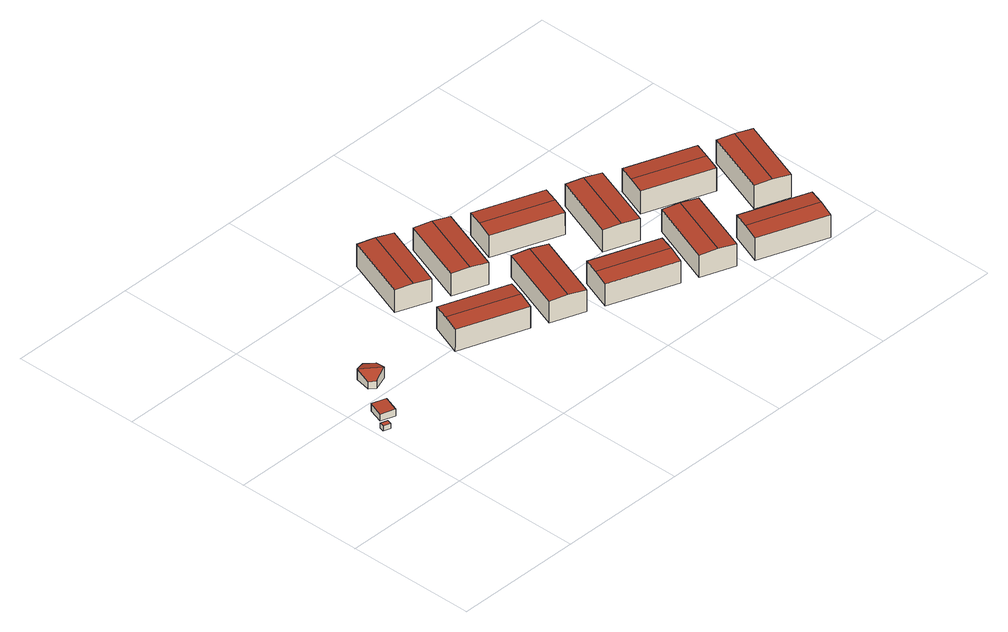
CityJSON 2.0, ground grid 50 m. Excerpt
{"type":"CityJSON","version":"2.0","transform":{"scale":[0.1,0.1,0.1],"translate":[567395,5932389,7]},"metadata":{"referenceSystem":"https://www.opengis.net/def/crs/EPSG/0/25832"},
"CityObjects":{
"building1":{"type":"Building","attributes":{"Grundfläche 2D":"5.774253","Grundhöhe NN":"9.114"},"geometry":[{"type":"Solid","lod":"3","boundaries":[[[[0,1,2,3]],[[4,5,3,2]],[[5,6,0,3]],[[6,7,1,0]],[[7,4,2,1]],[[7,6,5,4]]]],"semantics":{"surfaces":[{"type":"RoofSurface"},{"type":"WallSurface"},{"type":"GroundSurface"}],"values":[[0,1,1,1,1,2]]}}]},
"building2":{"type":"Building","attributes":{"Grundfläche 2D":"35.652596","Grundhöhe NN":"8.433"},"geometry":[{"type":"Solid","lod":"3","boundaries":[[[[8,9,10,11]],[[12,13,11,10]],[[13,14,8,11]],[[14,15,9,8]],[[15,12,10,9]],[[15,14,13,12]]]],"semantics":{"surfaces":[{"type":"RoofSurface"},{"type":"WallSurface"},{"type":"GroundSurface"}],"values":[[0,1,1,1,1,2]]}}]},
"building3":{"type":"Building","attributes":{"Grundfläche 2D":"58.322616","Grundhöhe NN":"8.584"},"geometry":[{"type":"Solid","lod":"3","boundaries":[[[[16,17,18,19]],[[20,16,19,21]],[[22,23,19,18]],[[23,24,21,19]],[[24,25,20,21]],[[25,26,16,20]],[[26,27,17,16]],[[27,22,18,17]],[[22,27,26,25,24,23]]]],"semantics":{"surfaces":[{"type":"RoofSurface"},{"type":"WallSurface"},{"type":"GroundSurface"}],"values":[[0,0,1,1,1,1,1,1,2]]}}]},
"building4":{"type":"Building","attributes":{"Grundfläche 2D":"378.476656","Grundhöhe NN":"8.300"},"geometry":[{"type":"Solid","lod":"3","boundaries":[[[[28,29,30,31]],[[32,28,31,33]],[[33,31,30,34,35]],[[32,33,35,36]],[[29,28,32,36,37]],[[30,29,37,34]],[[35,34,37,36]]]],"semantics":{"surfaces":[{"type":"RoofSurface"},{"type":"WallSurface"},{"type":"GroundSurface"}],"values":[[0,0,1,1,1,1,2]]}}]},
"building5":{"type":"Building","attributes":{"Grundfläche 2D":"378.476656","Grundhöhe NN":"7.951"},"geometry":[{"type":"Solid","lod":"3","boundaries":[[[[38,39,40,41]],[[42,38,41,43]],[[43,41,40,44,45]],[[42,43,45,46]],[[39,38,42,46,47]],[[40,39,47,44]],[[45,44,47,46]]]],"semantics":{"surfaces":[{"type":"RoofSurface"},{"type":"WallSurface"},{"type":"GroundSurface"}],"values":[[0,0,1,1,1,1,2]]}}]},
"building6":{"type":"Building","attributes":{"Grundfläche 2D":"378.476656","Grundhöhe NN":"7.890"},"geometry":[{"type":"Solid","lod":"3","boundaries":[[[[48,49,50,51]],[[52,48,51,53]],[[53,51,50,54,55]],[[52,53,55,56]],[[49,48,52,56,57]],[[50,49,57,54]],[[55,54,57,56]]]],"semantics":{"surfaces":[{"type":"RoofSurface"},{"type":"WallSurface"},{"type":"GroundSurface"}],"values":[[0,0,1,1,1,1,2]]}}]},
"building7":{"type":"Building","attributes":{"Grundfläche 2D":"378.476656","Grundhöhe NN":"8.069"},"geometry":[{"type":"Solid","lod":"3","boundaries":[[[[58,59,60,61]],[[62,58,61,63]],[[63,61,60,64,65]],[[62,63,65,66]],[[59,58,62,66,67]],[[60,59,67,64]],[[65,64,67,66]]]],"semantics":{"surfaces":[{"type":"RoofSurface"},{"type":"WallSurface"},{"type":"GroundSurface"}],"values":[[0,0,1,1,1,1,2]]}}]},
"building8":{"type":"Building","attributes":{"Grundfläche 2D":"378.450648","Grundhöhe NN":"8.141"},"geometry":[{"type":"Solid","lod":"3","boundaries":[[[[68,69,70,71]],[[72,68,71,73]],[[73,71,70,74,75]],[[72,73,75,76]],[[69,68,72,76,77]],[[70,69,77,74]],[[75,74,77,76]]]],"semantics":{"surfaces":[{"type":"RoofSurface"},{"type":"WallSurface"},{"type":"GroundSurface"}],"values":[[0,0,1,1,1,1,2]]}}]},
"building9":{"type":"Building","attributes":{"Grundfläche 2D":"378.466010","Grundhöhe NN":"7.742"},"geometry":[{"type":"Solid","lod":"3","boundaries":[[[[78,79,80,81]],[[82,78,81,83]],[[83,81,80,84,85]],[[82,83,85,86]],[[79,78,82,86,87]],[[80,79,87,84]],[[85,84,87,86]]]],"semantics":{"surfaces":[{"type":"RoofSurface"},{"type":"WallSurface"},{"type":"GroundSurface"}],"values":[[0,0,1,1,1,1,2]]}}]},
"building10":{"type":"Building","attributes":{"Grundfläche 2D":"378.486226","Grundhöhe NN":"7.654"},"geometry":[{"type":"Solid","lod":"3","boundaries":[[[[88,89,90,91]],[[92,88,91,93]],[[93,91,90,94,95]],[[92,93,95,96]],[[89,88,92,96,97]],[[90,89,97,94]],[[95,94,97,96]]]],"semantics":{"surfaces":[{"type":"RoofSurface"},{"type":"WallSurface"},{"type":"GroundSurface"}],"values":[[0,0,1,1,1,1,2]]}}]},
"building11":{"type":"Building","attributes":{"Grundfläche 2D":"378.460218","Grundhöhe NN":"8.007"},"geometry":[{"type":"Solid","lod":"3","boundaries":[[[[98,99,100,101]],[[102,98,101,103]],[[103,101,100,104,105]],[[102,103,105,106]],[[99,98,102,106,107]],[[100,99,107,104]],[[105,104,107,106]]]],"semantics":{"surfaces":[{"type":"RoofSurface"},{"type":"WallSurface"},{"type":"GroundSurface"}],"values":[[0,0,1,1,1,1,2]]}}]},
"building12":{"type":"Building","attributes":{"Grundfläche 2D":"378.450648","Grundhöhe NN":"7.859"},"geometry":[{"type":"Solid","lod":"3","boundaries":[[[[108,109,110,111]],[[112,108,111,113]],[[113,111,110,114,115]],[[112,113,115,116]],[[109,108,112,116,117]],[[110,109,117,114]],[[115,114,117,116]]]],"semantics":{"surfaces":[{"type":"RoofSurface"},{"type":"WallSurface"},{"type":"GroundSurface"}],"values":[[0,0,1,1,1,1,2]]}}]},
"building13":{"type":"Building","attributes":{"Grundfläche 2D":"378.487849","Grundhöhe NN":"7.419"},"geometry":[{"type":"Solid","lod":"3","boundaries":[[[[118,119,120,121]],[[122,118,121,123]],[[123,121,120,124,125]],[[122,123,125,126]],[[119,118,122,126,127]],[[120,119,127,124]],[[125,124,127,126]]]],"semantics":{"surfaces":[{"type":"RoofSurface"},{"type":"WallSurface"},{"type":"GroundSurface"}],"values":[[0,0,1,1,1,1,2]]}}]},
"building14":{"type":"Building","attributes":{"Grundfläche 2D":"378.466010","Grundhöhe NN":"7.190"},"geometry":[{"type":"Solid","lod":"3","boundaries":[[[[128,129,130,131]],[[132,128,131,133]],[[133,131,130,134,135]],[[132,133,135,136]],[[129,128,132,136,137]],[[130,129,137,134]],[[135,134,137,136]]]],"semantics":{"surfaces":[{"type":"RoofSurface"},{"type":"WallSurface"},{"type":"GroundSurface"}],"values":[[0,0,1,1,1,1,2]]}}]}
},
"vertices":[
[37,340,41],[43,359,41],[15,368,41],[9,349,41],[15,368,21],[9,349,21],[37,340,21],[43,359,21],
[103,381,42],[123,440,45],[69,458,45],[49,398,42],[69,458,14],[49,398,14],[103,381,14],[123,440,14],
[226,546,61],[235,590,50],[201,620,50],[158,605,61],[167,526,46],[146,544,46],[201,620,16],[158,605,16],[146,544,16],[167,526,16],[226,546,16],[235,590,16],
[516,543,107],[492,478,102],[752,383,102],[776,447,107],[540,606,102],[800,511,102],[752,383,13],[800,511,13],[540,606,13],[492,478,13],
[576,743,107],[640,720,103],[736,980,103],[672,1003,107],[512,767,103],[608,1027,103],[736,980,10],[608,1027,10],[512,767,10],[640,720,10],
[770,671,105],[834,648,100],[930,908,100],[866,931,105],[706,695,100],[802,955,100],[930,908,9],[802,955,9],[706,695,9],[834,648,9],
[881,335,105],[945,312,100],[1041,572,100],[976,595,105],[817,359,100],[912,619,100],[1041,572,11],[912,619,11],[817,359,11],[945,312,11],
[1032,352,107],[1009,288,102],[1269,192,102],[1292,257,107],[1056,416,102],[1316,321,102],[1269,192,11],[1316,321,11],[1056,416,11],[1009,288,11],
[967,811,102],[944,747,98],[1204,651,98],[1227,716,102],[991,875,98],[1251,779,98],[1204,651,7],[1251,779,7],[991,875,7],[944,747,7],
[1283,471,102],[1348,448,98],[1443,708,98],[1379,731,102],[1219,495,98],[1315,755,98],[1443,708,7],[1315,755,7],[1219,495,7],[1348,448,7],
[1397,145,105],[1462,122,100],[1557,382,100],[1493,406,105],[1333,169,100],[1429,429,100],[1557,382,10],[1429,429,10],[1333,169,10],[1462,122,10],
[1549,163,107],[1525,99,102],[1785,3,102],[1809,68,107],[1573,227,102],[1833,132,102],[1785,3,9],[1833,132,9],[1573,227,9],[1525,99,9],
[1480,612,102],[1457,548,98],[1717,452,98],[1740,517,102],[1504,676,98],[1764,581,98],[1717,452,4],[1764,581,4],[1504,676,4],[1457,548,4],
[1796,273,102],[1860,250,98],[1956,510,98],[1891,533,102],[1732,297,98],[1827,557,98],[1956,510,2],[1827,557,2],[1732,297,2],[1860,250,2]
]}
